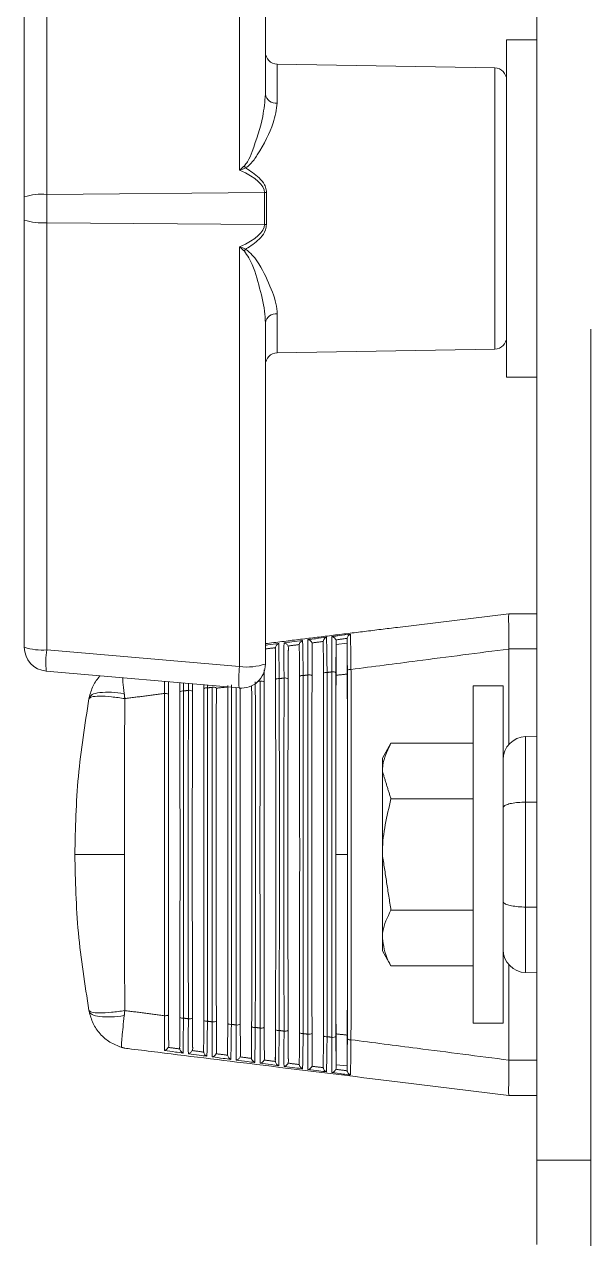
# Model space of a CAD drawing. Extents: x 16.7 to 113.1, y 4.5 to 84.5.
# Drawn here: x 101.757 to 103.225, y 34.91 to 38.061 of the extents above; entities that cross this region are included whole.
import ezdxf

# ---------------------------------------------------------------- set-up
doc = ezdxf.new("R2010")
doc.units = 0
doc.header["$MEASUREMENT"] = 0
doc.linetypes.add('SLD-SOLID', pattern=[0])
doc.layers.add('OBJECT', color=7, linetype='CONTINUOUS')

msp = doc.modelspace()

# ---------------------------------------------------------------- linework, layer by layer
at = {"layer": 'OBJECT', "linetype": 'SLD-SOLID', "lineweight": 15}
for p, q in [((103.0847, 35.1139), (103.0847, 44.0865)), ((102.3148, 37.682), (102.3148, 38.7714)), ((102.3817, 38.7645), (102.3817, 37.879)), ((101.8148, 38.7276), (101.8148, 37.6195)), ((101.7567, 37.6127), (101.7567, 38.7208)), ((103.0847, 38.0202), (103.0067, 38.0202)), ((103.0067, 38.0202), (103.0067, 37.1452)), ((102.976, 37.9474), (102.4124, 37.9572)), ((102.4124, 37.9572), (102.4124, 37.8562)), ((102.976, 37.5827), (102.976, 37.9474)), ((101.8148, 37.6195), (102.379, 37.6239)), ((102.379, 37.5416), (102.379, 37.6239)), ((102.3844, 37.6239), (102.3844, 37.5416)), ((101.7567, 37.5528), (101.7567, 37.6127)), ((101.8148, 37.6195), (101.8148, 37.5459)), ((102.976, 37.2181), (102.976, 37.5827)), ((101.7567, 36.4447), (101.7567, 37.5528)), ((101.8148, 37.5459), (102.379, 37.5416)), ((101.8148, 37.5459), (101.8148, 36.4378)), ((102.3148, 36.3941), (102.3148, 37.4834)), ((102.4124, 37.3092), (102.4124, 37.2083)), ((102.3817, 37.2864), (102.3817, 36.4009)), ((103.2247, 34.4065), (103.2247, 37.2701)), ((102.4124, 37.2083), (102.976, 37.2181)), ((103.0067, 37.1452), (103.0847, 37.1452)), ((102.7241, 36.496), (103.0127, 36.5315)), ((103.0127, 36.5315), (103.0847, 36.5315)), ((103.0127, 36.5315), (103.0127, 36.5315)), ((102.5651, 36.4597), (102.5651, 36.4515)), ((102.5933, 36.455), (102.5933, 36.466)), ((101.8148, 36.4378), (102.3148, 36.3941)), ((102.4411, 36.4433), (102.4411, 36.4363)), ((102.5031, 36.4515), (102.5031, 36.4439)), ((102.5651, 36.4515), (102.5933, 36.455)), ((103.0847, 36.4399), (103.0127, 36.4399)), ((103.0127, 36.4398), (103.0127, 36.1924)), ((102.3137, 36.3387), (101.8137, 36.3824)), ((102.9977, 36.344), (102.9197, 36.344)), ((102.9197, 35.469), (102.9197, 36.344)), ((102.9977, 35.469), (102.9977, 36.344)), ((103.0847, 36.2135), (103.0561, 36.2127)), ((103.0561, 36.2127), (103.0561, 36.0426)), ((102.707, 36.1952), (102.6847, 36.1565)), ((102.9197, 36.1952), (102.707, 36.1952)), ((102.6847, 36.1565), (102.6847, 36.123)), ((102.6847, 36.123), (102.6847, 35.9065)), ((102.9197, 36.0508), (102.707, 36.0508)), ((103.0561, 36.0426), (103.0561, 35.7703)), ((102.6847, 35.69), (102.6847, 35.9065)), ((103.0561, 35.7703), (103.0561, 35.6002)), ((102.9197, 35.7621), (102.707, 35.7621)), ((102.6847, 35.69), (102.6847, 35.6565)), ((102.6847, 35.6565), (102.707, 35.6178)), ((102.9197, 35.6178), (102.707, 35.6178)), ((103.0127, 35.3732), (103.0127, 35.6205)), ((103.0561, 35.6002), (103.0847, 35.5995)), ((102.9197, 35.469), (102.9977, 35.469)), ((102.1931, 35.403), (102.1931, 35.4071)), ((102.2551, 35.3946), (102.2551, 35.3995)), ((102.3171, 35.3863), (102.3171, 35.3919)), ((102.3791, 35.378), (102.3791, 35.3843)), ((102.4073, 35.3808), (102.4073, 35.3715)), ((102.4411, 35.3697), (102.4411, 35.3767)), ((102.4693, 35.3732), (102.4693, 35.3633)), ((102.5031, 35.3615), (102.5031, 35.3691)), ((102.5313, 35.3656), (102.5313, 35.3551)), ((102.5651, 35.3533), (102.5651, 35.3614)), ((102.5651, 35.3614), (102.5933, 35.358)), ((102.5933, 35.358), (102.5933, 35.347)), ((103.0847, 35.373), (103.0127, 35.373)), ((102.7241, 35.3169), (103.0127, 35.2815)), ((103.0127, 35.2815), (103.0847, 35.2815)), ((103.0127, 35.2815), (103.0127, 35.2815)), ((103.0847, 35.1139), (103.2247, 35.1139)), ((103.0847, 34.8945), (103.0847, 35.1139))]:
    msp.add_line(p, q, dxfattribs=at)
for centre, radius, start, end in [((102.4129, 37.9884), 0.0313, 180, 269), ((102.9754, 37.9161), 0.0313, 0, 89), ((102.4091, 37.8839), 0.0279, 190.068, 276.693), ((102.487, 37.7896), 0.1868, 211.0205, 212.9552), ((102.3833, 37.0552), 0.5687, 89.8901, 90.4392), ((101.8012, 37.4851), 0.1351, 84.1987, 109.2242), ((101.8012, 37.6803), 0.1351, 250.7758, 275.8013), ((102.3833, 38.1103), 0.5687, 269.5608, 270.1099), ((102.487, 37.3758), 0.1868, 147.0448, 148.9795), ((102.4091, 37.2816), 0.0279, 83.307, 169.932), ((102.9754, 37.2493), 0.0313, 271, 0), ((102.4129, 37.177), 0.0313, 91, 180), ((101.8012, 36.5722), 0.1351, 250.7758, 275.8013), ((101.8192, 36.4447), 0.0625, 180, 265), ((102.0351, 36.4058), 0.2226, 171.7225, 186.0293), ((102.5351, 36.3621), 0.2226, 171.7225, 186.0293), ((102.3192, 36.4009), 0.0625, 265, 0), ((102.3322, 36.5548), 0.1617, 263.8455, 287.8399), ((102.4153, 36.3498), 0.0133, 80.8355, 123.6273), ((102.4325, 36.3498), 0.015, 57.9249, 99.9126), ((102.4773, 36.358), 0.0131, 80.7432, 124.1004), ((102.4945, 36.358), 0.0148, 57.4683, 100.0237), ((102.5393, 36.3661), 0.013, 80.6532, 124.5694), ((102.5565, 36.3662), 0.0146, 57.0153, 100.1327), ((102.6013, 36.3743), 0.0128, 80.5657, 125.0343), ((102.1672, 36.317), 0.014, 81.2292, 121.693), ((102.1846, 36.3169), 0.0158, 59.7885, 99.4456), ((102.2292, 36.3252), 0.0138, 81.1271, 122.1828), ((102.2466, 36.3252), 0.0156, 59.317, 99.5657), ((102.3705, 36.3416), 0.0152, 58.3852, 99.7992), ((102.1226, 36.3087), 0.016, 60.2638, 99.3232), ((103.0577, 36.1528), 0.06, 91.5, 180), ((103.0577, 35.6602), 0.06, 180, 268.5), ((102.1226, 35.5043), 0.016, 260.6768, 299.7362), ((102.1672, 35.4959), 0.014, 238.307, 278.7708), ((102.1846, 35.496), 0.0158, 260.5544, 300.2115), ((102.2292, 35.4877), 0.0138, 237.8172, 278.8729), ((102.2466, 35.4878), 0.0156, 260.4343, 300.683), ((102.2912, 35.4795), 0.0136, 237.3315, 278.9726), ((102.3085, 35.4796), 0.0154, 260.3164, 301.1508), ((102.3533, 35.4713), 0.0135, 236.85, 279.0698), ((102.3705, 35.4714), 0.0152, 260.2008, 301.6148), ((102.4153, 35.4632), 0.0133, 236.3727, 279.1645), ((102.4325, 35.4632), 0.015, 260.0874, 302.0751), ((102.4773, 35.455), 0.0131, 235.8996, 279.2568), ((102.4945, 35.455), 0.0148, 259.9763, 302.5317), ((102.5393, 35.4468), 0.013, 235.4306, 279.3468), ((102.5565, 35.4468), 0.0146, 259.8673, 302.9847), ((102.6013, 35.4387), 0.0128, 234.9657, 279.4343)]:
    msp.add_arc(centre, radius, start, end, dxfattribs=at)
for centre, major_axis, ratio, start_param, end_param in [((96.4241, 37.5782), (5.9549, 0.0459), 0.0673, 6.282667, 6.429568), ((96.4241, 37.5873), (5.9549, -0.0459), 0.0673, 6.136803, 6.283704), ((102.4593, 35.9065), (0, 2.2105), 0.008727, 1.363019, 1.778574), ((102.4511, 35.9065), (0, 2.2111), 0.008727, 4.501727, 4.923051), ((102.5213, 35.9065), (0, 2.2137), 0.008727, 1.359646, 1.781947), ((102.5131, 35.9065), (0, 2.2143), 0.008727, 4.498356, 4.926421), ((102.5833, 35.9065), (0, 2.217), 0.008727, 1.356281, 1.785312), ((102.5751, 35.9065), (0, 2.2176), 0.008727, 4.494993, 4.929785), ((102.2113, 35.9065), (0, 2.1975), 0.008727, 1.376591, 1.765002), ((102.2031, 35.9065), (0, 2.1981), 0.008727, 4.515292, 4.909486), ((102.2733, 35.9065), (0, 2.2007), 0.008727, 1.373185, 1.768407), ((102.2651, 35.9065), (0, 2.2013), 0.008727, 4.511889, 4.912889), ((102.3353, 35.9065), (0, 2.204), 0.008727, 1.373501, 1.771804), ((102.3271, 35.9065), (0, 2.2046), 0.008727, 4.508493, 4.912379), ((102.3973, 35.9065), (0, 2.2072), 0.008727, 1.366399, 1.775193), ((102.3891, 35.9065), (0, 2.2078), 0.008727, 4.505106, 4.919672), ((102.1493, 35.9065), (0, 2.1942), 0.008727, 1.380004, 1.761588), ((102.1411, 35.9065), (0, 2.1948), 0.008727, 4.518704, 4.906074)]:
    msp.add_ellipse(centre, major_axis=major_axis, ratio=ratio, start_param=start_param, end_param=end_param, dxfattribs=at)
for points, knots in [([(102.327, 37.6934), (102.3298, 37.6969), (102.3387, 37.7081), (102.3556, 37.7525), (102.3758, 37.8126), (102.38, 37.8601), (102.3817, 37.879)], [0, 0, 0, 0, 0.064646, 0.203963, 0.682761, 1, 1, 1, 1]), ([(102.4124, 37.8562), (102.4099, 37.8394), (102.4037, 37.7975), (102.3734, 37.7415), (102.3469, 37.7006), (102.3345, 37.6912), (102.3303, 37.688)], [0, 0, 0, 0, 0.3162066, 0.7858387, 0.9275656, 1, 1, 1, 1]), ([(102.3148, 37.682), (102.3149, 37.6821), (102.3189, 37.686), (102.323, 37.6897), (102.327, 37.6934)], [0, 0, 0, 0, 0.023654, 1, 1, 1, 1]), ([(102.3303, 37.688), (102.3253, 37.6861), (102.3201, 37.6841), (102.315, 37.6821), (102.3148, 37.682)], [0, 0, 0, 0, 0.976245, 1, 1, 1, 1]), ([(102.3303, 37.688), (102.3426, 37.6803), (102.3614, 37.6683), (102.3769, 37.6492), (102.3831, 37.6358), (102.3839, 37.6288), (102.3844, 37.6239)], [0, 0, 0, 0, 0.4958812, 0.7611597, 0.8308652, 1, 1, 1, 1]), ([(102.3844, 37.5416), (102.3838, 37.5366), (102.3823, 37.5236), (102.3656, 37.5011), (102.346, 37.4868), (102.3321, 37.4785), (102.3303, 37.4774)], [0, 0, 0, 0, 0.169267, 0.444069, 0.927204, 1, 1, 1, 1]), ([(102.3148, 37.4834), (102.315, 37.4834), (102.3201, 37.4813), (102.3253, 37.4794), (102.3303, 37.4774)], [0, 0, 0, 0, 0.023755, 1, 1, 1, 1]), ([(102.327, 37.4721), (102.323, 37.4757), (102.3189, 37.4795), (102.3149, 37.4833), (102.3148, 37.4834)], [0, 0, 0, 0, 0.976346, 1, 1, 1, 1]), ([(102.3817, 37.2864), (102.3812, 37.2964), (102.3796, 37.3278), (102.3642, 37.3839), (102.3496, 37.4396), (102.331, 37.4664), (102.327, 37.4721)], [0, 0, 0, 0, 0.169973, 0.533452, 0.900124, 1, 1, 1, 1]), ([(102.3303, 37.4774), (102.3363, 37.4723), (102.3621, 37.4499), (102.3867, 37.3968), (102.4094, 37.3457), (102.4117, 37.3182), (102.4124, 37.3092)], [0, 0, 0, 0, 0.1090355, 0.4718927, 0.8290469, 1, 1, 1, 1]), ([(103.0127, 36.5315), (103.0124, 36.5301), (103.0119, 36.5274), (103.012, 36.5066), (103.0128, 36.4769), (103.0127, 36.452), (103.0127, 36.4399)], [0, 0, 0, 0, 0.253584, 0.507165, 0.760847, 1, 1, 1, 1]), ([(102.4299, 36.3645), (102.4299, 36.371), (102.4297, 36.3906), (102.4296, 36.42), (102.4297, 36.4425), (102.4298, 36.4524), (102.4299, 36.4553), (102.4299, 36.456)], [0, 0, 0, 0, 0.151845, 0.458695, 0.765103, 0.940995, 1, 1, 1, 1]), ([(102.4299, 36.456), (102.4365, 36.4568), (102.4525, 36.4589), (102.4686, 36.461), (102.478, 36.4623)], [0, 0, 0, 0, 0.412497, 1, 1, 1, 1]), ([(102.4402, 36.4476), (102.4397, 36.4486), (102.4386, 36.4508), (102.4357, 36.4536), (102.4328, 36.4553), (102.4307, 36.4559), (102.4299, 36.456), (102.4299, 36.456)], [0, 0, 0, 0, 0.207488, 0.460443, 0.790805, 0.99185, 1, 1, 1, 1]), ([(102.478, 36.4623), (102.478, 36.4622), (102.4772, 36.4619), (102.4752, 36.4609), (102.4725, 36.4584), (102.4703, 36.4549), (102.4697, 36.4525), (102.4694, 36.4514)], [0, 0, 0, 0, 0.0078827, 0.210618, 0.5474526, 0.7981654, 1, 1, 1, 1]), ([(102.478, 36.4623), (102.478, 36.4616), (102.4781, 36.4591), (102.4783, 36.4503), (102.4787, 36.4297), (102.4791, 36.4), (102.4793, 36.379), (102.4794, 36.3709)], [0, 0, 0, 0, 0.059218, 0.209832, 0.510595, 0.811653, 1, 1, 1, 1]), ([(102.4919, 36.3725), (102.4919, 36.379), (102.4917, 36.3986), (102.4916, 36.4279), (102.4917, 36.4506), (102.4918, 36.4606), (102.4919, 36.4634), (102.4919, 36.4641)], [0, 0, 0, 0, 0.150136, 0.453531, 0.756488, 0.940721, 1, 1, 1, 1]), ([(102.4919, 36.4641), (102.4985, 36.4649), (102.5145, 36.467), (102.5306, 36.4691), (102.54, 36.4703)], [0, 0, 0, 0, 0.4125277, 1, 1, 1, 1]), ([(102.5023, 36.4556), (102.5018, 36.4566), (102.5007, 36.4588), (102.4979, 36.4616), (102.4949, 36.4634), (102.4928, 36.464), (102.4919, 36.4641), (102.4919, 36.4641)], [0, 0, 0, 0, 0.203476, 0.450054, 0.773099, 0.991938, 1, 1, 1, 1]), ([(102.5023, 36.4556), (102.5026, 36.4545), (102.503, 36.4531), (102.5031, 36.4517), (102.5031, 36.4515)], [0, 0, 0, 0, 0.835977, 1, 1, 1, 1]), ([(102.532, 36.3768), (102.5319, 36.3886), (102.5319, 36.4123), (102.5316, 36.4418), (102.5314, 36.4524), (102.5313, 36.4578)], [0, 0, 0, 0, 0.328087, 0.656253, 1, 1, 1, 1]), ([(102.54, 36.4703), (102.54, 36.4703), (102.5391, 36.47), (102.537, 36.4689), (102.5343, 36.4663), (102.5322, 36.4629), (102.5317, 36.4605), (102.5314, 36.4594)], [0, 0, 0, 0, 0.007812, 0.231081, 0.559204, 0.802812, 1, 1, 1, 1]), ([(102.54, 36.4703), (102.54, 36.4697), (102.5401, 36.4673), (102.5403, 36.4588), (102.5407, 36.4387), (102.5411, 36.4088), (102.5413, 36.3874), (102.5414, 36.3789)], [0, 0, 0, 0, 0.059495, 0.208459, 0.505892, 0.803608, 1, 1, 1, 1]), ([(102.5539, 36.3805), (102.5539, 36.387), (102.5537, 36.4065), (102.5536, 36.4358), (102.5537, 36.4587), (102.5538, 36.4687), (102.5539, 36.4715), (102.5539, 36.4721)], [0, 0, 0, 0, 0.1485033, 0.4485957, 0.7482556, 0.9404445, 1, 1, 1, 1]), ([(102.5539, 36.4721), (102.5605, 36.473), (102.5765, 36.475), (102.5926, 36.4771), (102.602, 36.4783)], [0, 0, 0, 0, 0.412557, 1, 1, 1, 1]), ([(102.5643, 36.4636), (102.5638, 36.4646), (102.5629, 36.4666), (102.5605, 36.4693), (102.5574, 36.4713), (102.5551, 36.472), (102.5539, 36.4721), (102.5539, 36.4721)], [0, 0, 0, 0, 0.199298, 0.397083, 0.7009, 0.992023, 1, 1, 1, 1]), ([(102.5643, 36.4636), (102.5647, 36.4625), (102.565, 36.4612), (102.5651, 36.4599), (102.5651, 36.4597)], [0, 0, 0, 0, 0.843628, 1, 1, 1, 1]), ([(102.5651, 36.4597), (102.565, 36.4546), (102.5648, 36.4445), (102.5645, 36.4156), (102.5645, 36.3911), (102.5644, 36.3784)], [0, 0, 0, 0, 0.324373, 0.64869, 1, 1, 1, 1]), ([(102.594, 36.3848), (102.5939, 36.3966), (102.5939, 36.4203), (102.5936, 36.45), (102.5934, 36.4605), (102.5933, 36.466)], [0, 0, 0, 0, 0.324207, 0.64849, 1, 1, 1, 1]), ([(102.602, 36.4783), (102.602, 36.4783), (102.601, 36.478), (102.5989, 36.4769), (102.5962, 36.4742), (102.5941, 36.4708), (102.5936, 36.4684), (102.5934, 36.4674)], [0, 0, 0, 0, 0.007744, 0.250695, 0.570354, 0.807208, 1, 1, 1, 1]), ([(102.602, 36.4783), (102.602, 36.4777), (102.6021, 36.4755), (102.6023, 36.4672), (102.6027, 36.4475), (102.6031, 36.4177), (102.6033, 36.3959), (102.6034, 36.3869)], [0, 0, 0, 0, 0.059775, 0.207161, 0.501412, 0.795934, 1, 1, 1, 1]), ([(102.3817, 36.4497), (102.3837, 36.4499), (102.3951, 36.4514), (102.4066, 36.4529), (102.416, 36.4542)], [0, 0, 0, 0, 0.176239, 1, 1, 1, 1]), ([(102.4079, 36.3609), (102.4079, 36.3727), (102.4078, 36.3965), (102.4076, 36.4253), (102.4074, 36.4361), (102.4073, 36.4414)], [0, 0, 0, 0, 0.336461, 0.673003, 1, 1, 1, 1]), ([(102.416, 36.4542), (102.416, 36.4542), (102.4153, 36.4539), (102.4133, 36.4528), (102.4107, 36.4504), (102.4084, 36.4469), (102.4078, 36.4444), (102.4075, 36.4433)], [0, 0, 0, 0, 0.007956, 0.189278, 0.535067, 0.793252, 1, 1, 1, 1]), ([(102.416, 36.4542), (102.416, 36.4534), (102.4161, 36.4509), (102.4163, 36.4417), (102.4167, 36.4208), (102.4171, 36.3911), (102.4173, 36.3706), (102.4174, 36.3629)], [0, 0, 0, 0, 0.0589431, 0.2112846, 0.5155345, 0.8200925, 1, 1, 1, 1]), ([(102.4402, 36.4476), (102.4402, 36.4475), (102.4407, 36.4464), (102.441, 36.4449), (102.4411, 36.4435), (102.4411, 36.4433)], [0, 0, 0, 0, 0.022497, 0.828092, 1, 1, 1, 1]), ([(102.4411, 36.4433), (102.441, 36.4378), (102.4408, 36.427), (102.4406, 36.3979), (102.4405, 36.3743), (102.4405, 36.3625)], [0, 0, 0, 0, 0.332714, 0.665366, 1, 1, 1, 1]), ([(102.4699, 36.3688), (102.4699, 36.3807), (102.4698, 36.4044), (102.4696, 36.4336), (102.4694, 36.4443), (102.4693, 36.4497)], [0, 0, 0, 0, 0.332167, 0.664414, 1, 1, 1, 1]), ([(102.5031, 36.4515), (102.503, 36.4462), (102.5028, 36.4357), (102.5026, 36.4068), (102.5025, 36.3827), (102.5024, 36.3704)], [0, 0, 0, 0, 0.328437, 0.656814, 1, 1, 1, 1]), ([(102.5646, 36.3716), (102.5646, 36.3846), (102.5647, 36.4105), (102.5649, 36.4369), (102.565, 36.4478), (102.5651, 36.4515)], [0, 0, 0, 0, 0.3965623, 0.7931909, 1, 1, 1, 1]), ([(102.5933, 36.455), (102.5934, 36.4474), (102.5936, 36.4323), (102.5938, 36.4023), (102.5938, 36.3821), (102.5938, 36.3749)], [0, 0, 0, 0, 0.390004, 0.779955, 1, 1, 1, 1]), ([(103.0127, 36.4398), (102.9334, 36.4295), (102.7969, 36.4119), (102.6605, 36.3943), (102.6034, 36.3869)], [0, 0, 0, 0, 0.581449, 1, 1, 1, 1]), ([(101.9248, 36.3132), (101.9275, 36.3239), (101.9329, 36.3449), (101.9461, 36.362), (101.9525, 36.3703)], [0, 0, 0, 0, 0.512699, 1, 1, 1, 1]), ([(102.0114, 36.3651), (102.0117, 36.3615), (102.0128, 36.3499), (102.0145, 36.3347), (102.0157, 36.3243)], [0, 0, 0, 0, 0.312758, 1, 1, 1, 1]), ([(102.4174, 36.3629), (102.4174, 36.3564), (102.4175, 36.3237), (102.4177, 36.1857), (102.4179, 35.9697), (102.4178, 35.6961), (102.4175, 35.5324), (102.4174, 35.4501)], [0, 0, 0, 0, 0.021766, 0.108843, 0.458007, 0.72729, 1, 1, 1, 1]), ([(102.4299, 35.4484), (102.4299, 35.455), (102.4299, 35.4876), (102.4296, 35.6256), (102.4295, 35.8422), (102.4296, 36.1169), (102.4298, 36.2816), (102.4299, 36.3645)], [0, 0, 0, 0, 0.021688, 0.108454, 0.456371, 0.726448, 1, 1, 1, 1]), ([(102.4794, 36.3709), (102.4794, 36.3644), (102.4795, 36.3318), (102.4797, 36.1938), (102.4799, 35.9752), (102.4798, 35.6961), (102.4795, 35.5271), (102.4794, 35.442)], [0, 0, 0, 0, 0.021386, 0.106942, 0.450006, 0.723153, 1, 1, 1, 1]), ([(102.4919, 35.4404), (102.4919, 35.4469), (102.4919, 35.4796), (102.4916, 35.6175), (102.4915, 35.8366), (102.4915, 36.1169), (102.4918, 36.2869), (102.4919, 36.3725)], [0, 0, 0, 0, 0.021311, 0.106567, 0.448429, 0.72234, 1, 1, 1, 1]), ([(102.5414, 36.3789), (102.5414, 36.3724), (102.5415, 36.3398), (102.5417, 36.2019), (102.5419, 35.9808), (102.5418, 35.6961), (102.5416, 35.5218), (102.5414, 35.434)], [0, 0, 0, 0, 0.0210185, 0.1051055, 0.4422768, 0.7191469, 1, 1, 1, 1]), ([(102.5539, 35.4324), (102.5539, 35.4389), (102.5538, 35.4715), (102.5536, 35.6094), (102.5534, 35.8311), (102.5535, 36.1169), (102.5538, 36.2922), (102.5539, 36.3805)], [0, 0, 0, 0, 0.0209464, 0.1047446, 0.4407565, 0.7183613, 1, 1, 1, 1]), ([(102.5646, 36.3716), (102.5644, 36.2784), (102.5642, 36.1244), (102.5641, 35.9681), (102.5641, 35.9065)], [0, 0, 0, 0, 0.605766, 1, 1, 1, 1]), ([(102.5943, 35.9065), (102.5943, 35.9853), (102.5942, 36.1428), (102.594, 36.2976), (102.5938, 36.3749)], [0, 0, 0, 0, 0.5004912, 1, 1, 1, 1]), ([(102.6034, 36.3869), (102.6035, 36.3804), (102.6035, 36.3478), (102.6037, 36.2101), (102.6039, 35.9863), (102.6039, 35.6961), (102.6036, 35.5165), (102.6034, 35.426)], [0, 0, 0, 0, 0.020664, 0.10333, 0.434805, 0.715264, 1, 1, 1, 1]), ([(102.12, 36.3245), (102.12, 36.3311), (102.1199, 36.3423), (102.1198, 36.3518), (102.1198, 36.3556)], [0, 0, 0, 0, 0.5944, 1, 1, 1, 1]), ([(102.1306, 36.3547), (102.1306, 36.3533), (102.1306, 36.344), (102.1306, 36.3324), (102.1305, 36.3226)], [0, 0, 0, 0, 0.15458, 1, 1, 1, 1]), ([(102.1691, 36.3513), (102.1691, 36.3502), (102.1692, 36.344), (102.1693, 36.3368), (102.1693, 36.3309)], [0, 0, 0, 0, 0.178089, 1, 1, 1, 1]), ([(102.1693, 36.3309), (102.1694, 36.3243), (102.1694, 36.2916), (102.1696, 36.1532), (102.1697, 35.9476), (102.1696, 35.6961), (102.1694, 35.5537), (102.1693, 35.4821)], [0, 0, 0, 0, 0.02343, 0.117164, 0.493036, 0.745294, 1, 1, 1, 1]), ([(102.182, 35.4805), (102.182, 35.487), (102.1819, 35.5197), (102.1817, 35.6581), (102.1816, 35.8642), (102.1817, 36.1169), (102.1819, 36.2604), (102.182, 36.3325)], [0, 0, 0, 0, 0.023339, 0.11671, 0.491124, 0.744318, 1, 1, 1, 1]), ([(102.2314, 36.3389), (102.2314, 36.3323), (102.2314, 36.2996), (102.2316, 36.1613), (102.2318, 35.9531), (102.2317, 35.6961), (102.2315, 35.5483), (102.2314, 35.4741)], [0, 0, 0, 0, 0.022991, 0.114968, 0.483791, 0.740558, 1, 1, 1, 1]), ([(102.244, 35.4725), (102.244, 35.479), (102.2439, 35.5117), (102.2437, 35.65), (102.2436, 35.8587), (102.2437, 36.1169), (102.2439, 36.2657), (102.244, 36.3405)], [0, 0, 0, 0, 0.0229036, 0.114532, 0.4819543, 0.7396177, 1, 1, 1, 1]), ([(102.2934, 36.3469), (102.2934, 36.3403), (102.2934, 36.3077), (102.2936, 36.1694), (102.2938, 35.9586), (102.2937, 35.6961), (102.2935, 35.543), (102.2934, 35.4661)], [0, 0, 0, 0, 0.022568, 0.112852, 0.474884, 0.735984, 1, 1, 1, 1]), ([(102.306, 35.4644), (102.306, 35.471), (102.3059, 35.5037), (102.3057, 35.6419), (102.3055, 35.8532), (102.3056, 36.1138), (102.3058, 36.2649), (102.306, 36.3394)], [0, 0, 0, 0, 0.02272, 0.113615, 0.478092, 0.742808, 1, 1, 1, 1]), ([(102.3554, 36.3549), (102.3554, 36.3484), (102.3555, 36.3157), (102.3557, 36.1776), (102.3558, 35.9641), (102.3557, 35.6961), (102.3555, 35.5377), (102.3554, 35.4581)], [0, 0, 0, 0, 0.02216, 0.110811, 0.466294, 0.731564, 1, 1, 1, 1]), ([(102.368, 35.4564), (102.3679, 35.463), (102.3679, 35.4956), (102.3677, 35.6338), (102.3675, 35.8477), (102.3676, 36.1169), (102.3678, 36.2763), (102.368, 36.3565)], [0, 0, 0, 0, 0.022079, 0.110408, 0.464595, 0.730691, 1, 1, 1, 1]), ([(101.9243, 36.3107), (101.9259, 36.3125), (101.9292, 36.3163), (101.9506, 36.318), (101.9813, 36.3165), (102.0054, 36.3129), (102.0171, 36.3112)], [0, 0, 0, 0, 0.24117, 0.5, 0.75883, 1, 1, 1, 1]), ([(101.9248, 36.3132), (101.9265, 36.3161), (101.9301, 36.3223), (101.9512, 36.3274), (101.981, 36.3285), (102.0044, 36.3257), (102.0157, 36.3243)], [0, 0, 0, 0, 0.241561, 0.5, 0.758439, 1, 1, 1, 1]), ([(102.0171, 36.3112), (102.0168, 36.2446), (102.0162, 36.1106), (102.0161, 35.9749), (102.0161, 35.9065)], [0, 0, 0, 0, 0.496376, 1, 1, 1, 1]), ([(102.12, 35.4885), (102.12, 35.495), (102.1199, 35.5278), (102.1197, 35.6662), (102.1196, 35.8697), (102.1197, 36.1169), (102.1199, 36.2551), (102.12, 36.3245)], [0, 0, 0, 0, 0.023792, 0.118973, 0.500646, 0.749188, 1, 1, 1, 1]), ([(102.6847, 36.123), (102.6847, 36.1247), (102.685, 36.1491), (102.6964, 36.1729), (102.707, 36.1952)], [0, 0, 0, 0, 0.070214, 1, 1, 1, 1]), ([(102.6847, 35.9065), (102.6847, 35.9099), (102.685, 35.9586), (102.6964, 36.0064), (102.707, 36.0508)], [0, 0, 0, 0, 0.0702136, 1, 1, 1, 1]), ([(103.0561, 36.0426), (103.0495, 36.0424), (103.0363, 36.042), (103.019, 36.0396), (103.0057, 36.0359), (102.999, 36.0318), (102.9977, 36.0289), (102.9977, 36.0278), (102.9977, 36.0277)], [0, 0, 0, 0, 0.210793, 0.421499, 0.634659, 0.853327, 0.995327, 1, 1, 1, 1]), ([(101.8877, 35.9065), (101.8895, 35.9065), (101.8931, 35.9065), (101.9226, 35.9065), (101.9656, 35.9065), (101.9997, 35.9065), (102.0161, 35.9065)], [0, 0, 0, 0, 0.240773, 0.5, 0.759227, 1, 1, 1, 1]), ([(102.0171, 35.5018), (102.0168, 35.5683), (102.0162, 35.7023), (102.0161, 35.8381), (102.0161, 35.9065)], [0, 0, 0, 0, 0.496376, 1, 1, 1, 1]), ([(102.5646, 35.4413), (102.5644, 35.5346), (102.5642, 35.6885), (102.5641, 35.8449), (102.5641, 35.9065)], [0, 0, 0, 0, 0.605766, 1, 1, 1, 1]), ([(102.5943, 35.9065), (102.5943, 35.8277), (102.5942, 35.6702), (102.594, 35.5154), (102.5938, 35.4381)], [0, 0, 0, 0, 0.5004912, 1, 1, 1, 1]), ([(102.9977, 35.7852), (102.9977, 35.7852), (102.9977, 35.784), (102.999, 35.7811), (103.0057, 35.777), (103.019, 35.7734), (103.0363, 35.7709), (103.0495, 35.7705), (103.0561, 35.7703)], [0, 0, 0, 0, 0.004673, 0.146673, 0.365341, 0.578501, 0.789207, 1, 1, 1, 1]), ([(102.6847, 35.69), (102.6849, 35.6956), (102.686, 35.7201), (102.6979, 35.7439), (102.707, 35.7621)], [0, 0, 0, 0, 0.231849, 1, 1, 1, 1]), ([(102.707, 35.6178), (102.7042, 35.6228), (102.6911, 35.6463), (102.6875, 35.6707), (102.6847, 35.69)], [0, 0, 0, 0, 0.211001, 1, 1, 1, 1]), ([(101.9243, 35.5022), (101.9259, 35.5004), (101.9292, 35.4967), (101.9506, 35.495), (101.9813, 35.4965), (102.0054, 35.5001), (102.0171, 35.5018)], [0, 0, 0, 0, 0.24117, 0.5, 0.75883, 1, 1, 1, 1]), ([(101.9248, 35.4998), (101.9265, 35.4968), (101.9301, 35.4907), (101.9512, 35.4856), (101.981, 35.4844), (102.0044, 35.4873), (102.0157, 35.4886)], [0, 0, 0, 0, 0.241561, 0.5, 0.758439, 1, 1, 1, 1]), ([(102.1199, 35.398), (102.1199, 35.3989), (102.1198, 35.4021), (102.1197, 35.4128), (102.1197, 35.4358), (102.1198, 35.4648), (102.12, 35.4832), (102.12, 35.4885)], [0, 0, 0, 0, 0.057678, 0.219414, 0.543377, 0.867765, 1, 1, 1, 1]), ([(102.1305, 35.4904), (102.1306, 35.4784), (102.1306, 35.4545), (102.1308, 35.4272), (102.131, 35.4163), (102.1311, 35.4115)], [0, 0, 0, 0, 0.361189, 0.722456, 1, 1, 1, 1]), ([(102.1593, 35.4049), (102.1594, 35.4111), (102.1596, 35.4235), (102.1598, 35.4525), (102.1598, 35.4742), (102.1599, 35.484)], [0, 0, 0, 0, 0.352894, 0.705727, 1, 1, 1, 1]), ([(102.1693, 35.4821), (102.1693, 35.4756), (102.169, 35.456), (102.1686, 35.4264), (102.1683, 35.4049), (102.1681, 35.3952), (102.168, 35.3924), (102.168, 35.3916)], [0, 0, 0, 0, 0.1601304, 0.4830007, 0.8053632, 0.9421234, 1, 1, 1, 1]), ([(102.1819, 35.3897), (102.1819, 35.3906), (102.1818, 35.3936), (102.1817, 35.404), (102.1817, 35.4266), (102.1818, 35.4558), (102.182, 35.4746), (102.182, 35.4805)], [0, 0, 0, 0, 0.057936, 0.217495, 0.537029, 0.856977, 1, 1, 1, 1]), ([(102.1925, 35.4824), (102.1926, 35.4704), (102.1926, 35.4465), (102.1928, 35.4189), (102.193, 35.4079), (102.1931, 35.403)], [0, 0, 0, 0, 0.3555947, 0.7112664, 1, 1, 1, 1]), ([(102.2213, 35.3965), (102.2214, 35.4025), (102.2216, 35.4145), (102.2218, 35.4435), (102.2219, 35.4657), (102.2219, 35.476)], [0, 0, 0, 0, 0.3475307, 0.6950031, 1, 1, 1, 1]), ([(102.2314, 35.4741), (102.2313, 35.4676), (102.2311, 35.448), (102.2307, 35.4185), (102.2303, 35.3967), (102.2301, 35.3869), (102.23, 35.3841), (102.23, 35.3833)], [0, 0, 0, 0, 0.158035, 0.476676, 0.794816, 0.941861, 1, 1, 1, 1]), ([(102.2439, 35.3815), (102.2439, 35.3823), (102.2438, 35.3852), (102.2437, 35.3953), (102.2437, 35.4175), (102.2438, 35.4468), (102.2439, 35.4661), (102.244, 35.4725)], [0, 0, 0, 0, 0.058198, 0.215687, 0.531014, 0.846742, 1, 1, 1, 1]), ([(102.2545, 35.4744), (102.2545, 35.4625), (102.2546, 35.4386), (102.2548, 35.4106), (102.255, 35.3997), (102.2551, 35.3946)], [0, 0, 0, 0, 0.350315, 0.700707, 1, 1, 1, 1]), ([(102.2833, 35.3881), (102.2834, 35.3939), (102.2836, 35.4056), (102.2838, 35.4346), (102.2839, 35.4572), (102.2839, 35.4681)], [0, 0, 0, 0, 0.342466, 0.684876, 1, 1, 1, 1]), ([(102.2934, 35.4661), (102.2933, 35.4596), (102.2931, 35.44), (102.2927, 35.4105), (102.2923, 35.3886), (102.2921, 35.3787), (102.292, 35.3759), (102.292, 35.3751)], [0, 0, 0, 0, 0.156042, 0.470658, 0.784781, 0.941595, 1, 1, 1, 1]), ([(102.3059, 35.3733), (102.3059, 35.374), (102.3058, 35.3769), (102.3057, 35.3866), (102.3057, 35.4084), (102.3058, 35.4378), (102.3059, 35.4576), (102.306, 35.4644)], [0, 0, 0, 0, 0.058463, 0.213983, 0.525307, 0.837021, 1, 1, 1, 1]), ([(102.3165, 35.4664), (102.3165, 35.4545), (102.3166, 35.4307), (102.3168, 35.4023), (102.317, 35.3914), (102.3171, 35.3863)], [0, 0, 0, 0, 0.3453253, 0.6907251, 1, 1, 1, 1]), ([(102.3453, 35.3798), (102.3454, 35.3854), (102.3456, 35.3967), (102.3458, 35.4257), (102.3459, 35.4488), (102.3459, 35.4601)], [0, 0, 0, 0, 0.337675, 0.675297, 1, 1, 1, 1]), ([(102.3554, 35.4581), (102.3553, 35.4516), (102.3551, 35.432), (102.3547, 35.4026), (102.3543, 35.3804), (102.3541, 35.3705), (102.354, 35.3677), (102.354, 35.3669)], [0, 0, 0, 0, 0.154143, 0.464926, 0.775223, 0.941326, 1, 1, 1, 1]), ([(102.3679, 35.3651), (102.3679, 35.3658), (102.3678, 35.3685), (102.3677, 35.378), (102.3676, 35.3993), (102.3678, 35.4289), (102.3679, 35.4492), (102.368, 35.4564)], [0, 0, 0, 0, 0.058731, 0.212374, 0.519887, 0.827777, 1, 1, 1, 1]), ([(102.3785, 35.4585), (102.3785, 35.4466), (102.3786, 35.4227), (102.3788, 35.3941), (102.379, 35.3832), (102.3791, 35.378)], [0, 0, 0, 0, 0.340601, 0.681276, 1, 1, 1, 1]), ([(102.4073, 35.3715), (102.4074, 35.377), (102.4076, 35.3878), (102.4078, 35.4168), (102.4079, 35.4403), (102.4079, 35.4521)], [0, 0, 0, 0, 0.333137, 0.666224, 1, 1, 1, 1]), ([(102.4174, 35.4501), (102.4173, 35.4436), (102.4171, 35.424), (102.4167, 35.3947), (102.4163, 35.3723), (102.4161, 35.3624), (102.416, 35.3595), (102.416, 35.3588)], [0, 0, 0, 0, 0.1523329, 0.4594605, 0.7661089, 0.9410541, 1, 1, 1, 1]), ([(102.4299, 35.357), (102.4299, 35.3577), (102.4298, 35.3603), (102.4297, 35.3694), (102.4296, 35.3903), (102.4297, 35.42), (102.4299, 35.4407), (102.4299, 35.4484)], [0, 0, 0, 0, 0.059002, 0.210856, 0.514734, 0.81898, 1, 1, 1, 1]), ([(102.4405, 35.4505), (102.4405, 35.4386), (102.4406, 35.4148), (102.4408, 35.3858), (102.441, 35.375), (102.4411, 35.3697)], [0, 0, 0, 0, 0.336123, 0.672318, 1, 1, 1, 1]), ([(102.4693, 35.3633), (102.4694, 35.3686), (102.4696, 35.3791), (102.4698, 35.408), (102.4699, 35.4319), (102.4699, 35.4441)], [0, 0, 0, 0, 0.328834, 0.657619, 1, 1, 1, 1]), ([(102.4794, 35.442), (102.4793, 35.4356), (102.4791, 35.416), (102.4787, 35.3868), (102.4783, 35.3641), (102.4781, 35.3542), (102.478, 35.3514), (102.478, 35.3507)], [0, 0, 0, 0, 0.150605, 0.454244, 0.75741, 0.940779, 1, 1, 1, 1]), ([(102.4919, 35.3489), (102.4919, 35.3496), (102.4918, 35.352), (102.4917, 35.3609), (102.4916, 35.3814), (102.4917, 35.4112), (102.4919, 35.4323), (102.4919, 35.4404)], [0, 0, 0, 0, 0.059276, 0.209421, 0.509831, 0.810598, 1, 1, 1, 1]), ([(102.5024, 35.4425), (102.5025, 35.4306), (102.5025, 35.4069), (102.5028, 35.3776), (102.503, 35.3669), (102.5031, 35.3615)], [0, 0, 0, 0, 0.331872, 0.663815, 1, 1, 1, 1]), ([(102.5313, 35.3551), (102.5314, 35.3602), (102.5316, 35.3703), (102.5318, 35.3992), (102.5319, 35.4235), (102.532, 35.4362)], [0, 0, 0, 0, 0.324747, 0.649448, 1, 1, 1, 1]), ([(102.5414, 35.434), (102.5414, 35.4276), (102.5411, 35.4081), (102.5407, 35.3788), (102.5403, 35.356), (102.5401, 35.3461), (102.54, 35.3433), (102.54, 35.3426)], [0, 0, 0, 0, 0.148954, 0.449261, 0.7491, 0.940502, 1, 1, 1, 1]), ([(102.5539, 35.3408), (102.5539, 35.3415), (102.5538, 35.3438), (102.5537, 35.3523), (102.5536, 35.3725), (102.5537, 35.4023), (102.5538, 35.4238), (102.5539, 35.4324)], [0, 0, 0, 0, 0.059553, 0.208066, 0.505163, 0.802607, 1, 1, 1, 1]), ([(102.5644, 35.4345), (102.5645, 35.4227), (102.5645, 35.3989), (102.5648, 35.3694), (102.565, 35.3587), (102.5651, 35.3533)], [0, 0, 0, 0, 0.327832, 0.655734, 1, 1, 1, 1]), ([(102.5646, 35.4413), (102.5646, 35.4284), (102.5647, 35.4025), (102.5649, 35.3761), (102.565, 35.3652), (102.5651, 35.3614)], [0, 0, 0, 0, 0.396562, 0.793191, 1, 1, 1, 1]), ([(102.5933, 35.358), (102.5934, 35.3655), (102.5936, 35.3806), (102.5938, 35.4106), (102.5938, 35.4308), (102.5938, 35.4381)], [0, 0, 0, 0, 0.390004, 0.779955, 1, 1, 1, 1]), ([(102.5933, 35.347), (102.5934, 35.3518), (102.5936, 35.3616), (102.5939, 35.3904), (102.5939, 35.4151), (102.594, 35.4282)], [0, 0, 0, 0, 0.320862, 0.641681, 1, 1, 1, 1]), ([(102.6034, 35.426), (102.6034, 35.4196), (102.6031, 35.4001), (102.6027, 35.3709), (102.6023, 35.3479), (102.6021, 35.338), (102.602, 35.3353), (102.602, 35.3346)], [0, 0, 0, 0, 0.147376, 0.444496, 0.741154, 0.940222, 1, 1, 1, 1]), ([(103.0127, 35.3732), (102.9334, 35.3834), (102.7969, 35.401), (102.6605, 35.4187), (102.6034, 35.426)], [0, 0, 0, 0, 0.581449, 1, 1, 1, 1]), ([(102.0176, 35.4041), (102.0233, 35.4034), (102.0517, 35.3999), (102.1711, 35.3851), (102.4009, 35.3567), (102.608, 35.3312), (102.7241, 35.3169)], [0, 0, 0, 0, 0.024148, 0.120739, 0.507103, 1, 1, 1, 1]), ([(102.1199, 35.398), (102.1199, 35.398), (102.1203, 35.3981), (102.122, 35.3986), (102.1247, 35.4), (102.1279, 35.4029), (102.1292, 35.4052), (102.1298, 35.4062)], [0, 0, 0, 0, 0.008659, 0.099997, 0.471213, 0.763081, 1, 1, 1, 1]), ([(102.168, 35.3916), (102.1614, 35.3925), (102.1454, 35.3946), (102.1293, 35.3968), (102.1199, 35.398)], [0, 0, 0, 0, 0.412316, 1, 1, 1, 1]), ([(102.1311, 35.4115), (102.131, 35.4102), (102.1308, 35.4083), (102.13, 35.4067), (102.1298, 35.4062)], [0, 0, 0, 0, 0.73075, 1, 1, 1, 1]), ([(102.1596, 35.4023), (102.1596, 35.4026), (102.1594, 35.4034), (102.1593, 35.4043), (102.1593, 35.4049)], [0, 0, 0, 0, 0.349939, 1, 1, 1, 1]), ([(102.1596, 35.4023), (102.16, 35.4011), (102.1608, 35.3985), (102.1634, 35.3948), (102.166, 35.3927), (102.1676, 35.3918), (102.168, 35.3916), (102.168, 35.3916)], [0, 0, 0, 0, 0.229448, 0.521602, 0.905447, 0.991713, 1, 1, 1, 1]), ([(102.1819, 35.3897), (102.1819, 35.3897), (102.1824, 35.3898), (102.1841, 35.3903), (102.1869, 35.3918), (102.19, 35.3947), (102.1913, 35.3969), (102.1919, 35.398)], [0, 0, 0, 0, 0.008547, 0.122921, 0.485786, 0.769314, 1, 1, 1, 1]), ([(102.23, 35.3833), (102.2234, 35.3842), (102.2073, 35.3863), (102.1913, 35.3885), (102.1819, 35.3897)], [0, 0, 0, 0, 0.4123561, 1, 1, 1, 1]), ([(102.1931, 35.403), (102.193, 35.4017), (102.1928, 35.4), (102.1921, 35.3984), (102.1919, 35.398)], [0, 0, 0, 0, 0.750494, 1, 1, 1, 1]), ([(102.2216, 35.394), (102.2215, 35.3943), (102.2214, 35.3951), (102.2213, 35.3959), (102.2213, 35.3965)], [0, 0, 0, 0, 0.324163, 1, 1, 1, 1]), ([(102.2216, 35.394), (102.2219, 35.3929), (102.2227, 35.3903), (102.2252, 35.3867), (102.2278, 35.3845), (102.2295, 35.3835), (102.23, 35.3833), (102.23, 35.3833)], [0, 0, 0, 0, 0.223273, 0.506281, 0.880299, 0.991802, 1, 1, 1, 1]), ([(102.2439, 35.3815), (102.2439, 35.3815), (102.2445, 35.3816), (102.2463, 35.3821), (102.2491, 35.3836), (102.2521, 35.3865), (102.2534, 35.3887), (102.254, 35.3898)], [0, 0, 0, 0, 0.00844, 0.145047, 0.499694, 0.77523, 1, 1, 1, 1]), ([(102.2551, 35.3946), (102.255, 35.3933), (102.2548, 35.3917), (102.2542, 35.3901), (102.254, 35.3898)], [0, 0, 0, 0, 0.771743, 1, 1, 1, 1]), ([(102.2835, 35.3859), (102.2835, 35.3861), (102.2834, 35.3868), (102.2833, 35.3876), (102.2833, 35.3881)], [0, 0, 0, 0, 0.293665, 1, 1, 1, 1]), ([(102.2835, 35.3859), (102.2839, 35.3847), (102.2846, 35.3822), (102.287, 35.3786), (102.2896, 35.3763), (102.2914, 35.3754), (102.292, 35.3751), (102.292, 35.3751)], [0, 0, 0, 0, 0.217446, 0.491759, 0.85615, 0.991886, 1, 1, 1, 1]), ([(102.3171, 35.3863), (102.317, 35.385), (102.3168, 35.3834), (102.3162, 35.3819), (102.3161, 35.3816)], [0, 0, 0, 0, 0.7945819, 1, 1, 1, 1]), ([(102.292, 35.3751), (102.2854, 35.376), (102.2693, 35.3781), (102.2533, 35.3802), (102.2439, 35.3815)], [0, 0, 0, 0, 0.412394, 1, 1, 1, 1]), ([(102.3059, 35.3733), (102.3059, 35.3733), (102.3065, 35.3734), (102.3084, 35.3739), (102.3113, 35.3755), (102.3143, 35.3783), (102.3155, 35.3806), (102.3161, 35.3816)], [0, 0, 0, 0, 0.008339, 0.166404, 0.51297, 0.780848, 1, 1, 1, 1]), ([(102.354, 35.3669), (102.3474, 35.3678), (102.3313, 35.3699), (102.3153, 35.372), (102.3059, 35.3733)], [0, 0, 0, 0, 0.41243, 1, 1, 1, 1]), ([(102.3455, 35.3777), (102.3455, 35.3779), (102.3454, 35.3786), (102.3453, 35.3793), (102.3453, 35.3798)], [0, 0, 0, 0, 0.25744, 1, 1, 1, 1]), ([(102.3455, 35.3777), (102.3458, 35.3766), (102.3465, 35.3741), (102.3488, 35.3706), (102.3515, 35.3682), (102.3533, 35.3672), (102.354, 35.3669), (102.354, 35.3669)], [0, 0, 0, 0, 0.211945, 0.477991, 0.832968, 0.991967, 1, 1, 1, 1]), ([(102.3679, 35.3651), (102.3679, 35.3651), (102.3686, 35.3652), (102.3706, 35.3657), (102.3735, 35.3674), (102.3764, 35.3702), (102.3776, 35.3725), (102.3781, 35.3735)], [0, 0, 0, 0, 0.008242, 0.187016, 0.525647, 0.786187, 1, 1, 1, 1]), ([(102.416, 35.3588), (102.4094, 35.3597), (102.3933, 35.3618), (102.3773, 35.3639), (102.3679, 35.3651)], [0, 0, 0, 0, 0.412464, 1, 1, 1, 1]), ([(102.3791, 35.378), (102.379, 35.3767), (102.3788, 35.3752), (102.3782, 35.3737), (102.3781, 35.3735)], [0, 0, 0, 0, 0.81911, 1, 1, 1, 1]), ([(102.4075, 35.3697), (102.4075, 35.3698), (102.4074, 35.3704), (102.4073, 35.371), (102.4073, 35.3715)], [0, 0, 0, 0, 0.214161, 1, 1, 1, 1]), ([(102.4075, 35.3697), (102.4078, 35.3685), (102.4084, 35.3661), (102.4107, 35.3625), (102.4133, 35.3601), (102.4153, 35.3591), (102.416, 35.3588), (102.416, 35.3588)], [0, 0, 0, 0, 0.206748, 0.464933, 0.810722, 0.992044, 1, 1, 1, 1]), ([(102.4299, 35.357), (102.4299, 35.357), (102.4307, 35.3571), (102.4328, 35.3576), (102.4357, 35.3594), (102.4386, 35.3622), (102.4397, 35.3644), (102.4402, 35.3654)], [0, 0, 0, 0, 0.00815, 0.206907, 0.537753, 0.791262, 1, 1, 1, 1]), ([(102.478, 35.3507), (102.4714, 35.3516), (102.4553, 35.3537), (102.4393, 35.3557), (102.4299, 35.357)], [0, 0, 0, 0, 0.412497, 1, 1, 1, 1]), ([(102.4411, 35.3697), (102.441, 35.3685), (102.4408, 35.367), (102.4403, 35.3656), (102.4402, 35.3654)], [0, 0, 0, 0, 0.845441, 1, 1, 1, 1]), ([(102.4694, 35.3616), (102.4694, 35.3617), (102.4694, 35.3623), (102.4693, 35.3628), (102.4693, 35.3633)], [0, 0, 0, 0, 0.162033, 1, 1, 1, 1]), ([(102.4694, 35.3616), (102.4697, 35.3605), (102.4703, 35.358), (102.4725, 35.3546), (102.4752, 35.3521), (102.4772, 35.351), (102.478, 35.3507), (102.478, 35.3507)], [0, 0, 0, 0, 0.201835, 0.452547, 0.789382, 0.992117, 1, 1, 1, 1]), ([(102.4919, 35.3489), (102.4919, 35.3489), (102.493, 35.349), (102.4953, 35.3497), (102.4983, 35.3517), (102.5008, 35.3544), (102.5018, 35.3563), (102.5023, 35.3573)], [0, 0, 0, 0, 0.00806, 0.282725, 0.593802, 0.796123, 1, 1, 1, 1]), ([(102.5031, 35.3615), (102.503, 35.3602), (102.5028, 35.3588), (102.5023, 35.3575), (102.5023, 35.3573)], [0, 0, 0, 0, 0.873708, 1, 1, 1, 1]), ([(102.5314, 35.3536), (102.5314, 35.3536), (102.5313, 35.3541), (102.5313, 35.3546), (102.5313, 35.3551)], [0, 0, 0, 0, 0.098577, 1, 1, 1, 1]), ([(102.5314, 35.3536), (102.5317, 35.3525), (102.5322, 35.3501), (102.5343, 35.3466), (102.537, 35.3441), (102.5391, 35.343), (102.54, 35.3427), (102.54, 35.3426)], [0, 0, 0, 0, 0.1971881, 0.4407964, 0.7689193, 0.9921879, 1, 1, 1, 1]), ([(102.5651, 35.3533), (102.565, 35.3521), (102.5649, 35.3507), (102.5644, 35.3494), (102.5643, 35.3493)], [0, 0, 0, 0, 0.904059, 1, 1, 1, 1]), ([(103.0127, 35.2815), (103.0124, 35.2828), (103.0119, 35.2856), (103.012, 35.3064), (103.0128, 35.3361), (103.0127, 35.361), (103.0127, 35.373)], [0, 0, 0, 0, 0.253584, 0.507165, 0.760847, 1, 1, 1, 1]), ([(102.54, 35.3426), (102.5334, 35.3435), (102.5173, 35.3456), (102.5013, 35.3477), (102.4919, 35.3489)], [0, 0, 0, 0, 0.4125277, 1, 1, 1, 1]), ([(102.5539, 35.3408), (102.5539, 35.3408), (102.5551, 35.341), (102.5574, 35.3417), (102.5605, 35.3437), (102.5629, 35.3464), (102.5638, 35.3483), (102.5643, 35.3493)], [0, 0, 0, 0, 0.007977, 0.2991, 0.602917, 0.800702, 1, 1, 1, 1]), ([(102.602, 35.3346), (102.5954, 35.3355), (102.5793, 35.3375), (102.5633, 35.3396), (102.5539, 35.3408)], [0, 0, 0, 0, 0.412557, 1, 1, 1, 1]), ([(102.5934, 35.3456), (102.5934, 35.3456), (102.5933, 35.346), (102.5933, 35.3465), (102.5933, 35.347)], [0, 0, 0, 0, 0.020265, 1, 1, 1, 1]), ([(102.5934, 35.3456), (102.5936, 35.3445), (102.5941, 35.3421), (102.5962, 35.3387), (102.5989, 35.3361), (102.601, 35.335), (102.602, 35.3346), (102.602, 35.3346)], [0, 0, 0, 0, 0.192792, 0.429646, 0.749305, 0.992256, 1, 1, 1, 1])]:
    msp.add_open_spline(points, degree=3, knots=knots, dxfattribs=at)
for points, degree in [([(102.3817, 36.4538), (102.7241, 36.496)], 1), ([(102.5314, 36.4594), (102.5023, 36.4556)], 1), ([(102.5313, 36.4578), (102.5314, 36.4594)], 1), ([(102.5934, 36.4674), (102.5643, 36.4636)], 1), ([(102.5933, 36.466), (102.5934, 36.4674)], 1), ([(102.4075, 36.4433), (102.3817, 36.4399)], 1), ([(102.4073, 36.4414), (102.4075, 36.4433)], 1), ([(102.4694, 36.4514), (102.4402, 36.4476)], 1), ([(102.4693, 36.4497), (102.4694, 36.4514)], 1), ([(103.0127, 36.4399), (103.0127, 36.4398)], 1), ([(102.3786, 36.3859), (102.3785, 36.3545)], 1), ([(102.4299, 36.3645), (102.4174, 36.3629)], 1), ([(102.4919, 36.3725), (102.4794, 36.3709)], 1), ([(102.5539, 36.3805), (102.5414, 36.3789)], 1), ([(102.5938, 36.3749), (102.5646, 36.3716)], 1), ([(102.1599, 36.3289), (102.1598, 36.3521)], 1), ([(102.182, 36.3325), (102.1693, 36.3309)], 1), ([(102.182, 36.3325), (102.1819, 36.3502)], 1), ([(102.1926, 36.3493), (102.1925, 36.3306)], 1), ([(102.2219, 36.3369), (102.2218, 36.3467)], 1), ([(102.2313, 36.3459), (102.2314, 36.3389)], 1), ([(102.244, 36.3405), (102.2314, 36.3389)], 1), ([(102.2838, 36.3413), (102.2546, 36.3382)], 1), ([(102.368, 36.3565), (102.3617, 36.3557)], 1), ([(101.8877, 35.9065), (101.8892, 35.9743), (101.8923, 36.1099), (101.9136, 36.2438), (101.9243, 36.3107)], 3), ([(101.9243, 36.3107), (101.9248, 36.3132)], 1), ([(102.0157, 36.3243), (102.0171, 36.3112)], 1), ([(102.12, 36.3245), (102.0171, 36.3112)], 1), ([(102.707, 36.0508), (102.6847, 36.123)], 1), ([(103.0561, 36.0426), (103.0847, 36.0428)], 1), ([(101.8877, 35.9065), (101.8892, 35.8387), (101.8923, 35.7031), (101.9136, 35.5692), (101.9243, 35.5022)], 3), ([(102.5641, 35.9065), (102.5943, 35.9065)], 1), ([(102.707, 35.7621), (102.6847, 35.9065)], 1), ([(103.0847, 35.7702), (103.0561, 35.7703)], 1), ([(101.9243, 35.5022), (101.9248, 35.4998)], 1), ([(101.9248, 35.4998), (101.9276, 35.4891), (101.9333, 35.4678), (101.9525, 35.4404), (101.9776, 35.4184), (101.9982, 35.4105), (102.0085, 35.4065)], 3), ([(102.0085, 35.4065), (102.0085, 35.4092), (102.0085, 35.4146), (102.01, 35.4334), (102.0123, 35.4581), (102.0146, 35.4784), (102.0157, 35.4886)], 3), ([(102.0157, 35.4886), (102.0171, 35.5018)], 1), ([(102.12, 35.4885), (102.0171, 35.5018)], 1), ([(102.182, 35.4805), (102.1693, 35.4821)], 1), ([(102.244, 35.4725), (102.2314, 35.4741)], 1), ([(102.306, 35.4644), (102.2934, 35.4661)], 1), ([(102.368, 35.4564), (102.3554, 35.4581)], 1), ([(102.4299, 35.4484), (102.4174, 35.4501)], 1), ([(102.4919, 35.4404), (102.4794, 35.442)], 1), ([(102.5539, 35.4324), (102.5414, 35.434)], 1), ([(102.5938, 35.4381), (102.5646, 35.4413)], 1), ([(101.9903, 35.4136), (101.9903, 35.4135)], 1), ([(102.0085, 35.4065), (102.0176, 35.4041)], 1), ([(102.1298, 35.4062), (102.1596, 35.4023)], 1), ([(102.1919, 35.398), (102.2216, 35.394)], 1), ([(102.254, 35.3898), (102.2835, 35.3859)], 1), ([(102.3161, 35.3816), (102.3455, 35.3777)], 1), ([(102.3781, 35.3735), (102.4075, 35.3697)], 1), ([(102.4402, 35.3654), (102.4694, 35.3616)], 1), ([(102.5023, 35.3573), (102.5314, 35.3536)], 1), ([(103.0127, 35.373), (103.0127, 35.3732)], 1), ([(102.5643, 35.3493), (102.5934, 35.3456)], 1)]:
    msp.add_open_spline(points, degree=degree, dxfattribs=at)

doc.saveas('drawing.dxf')
